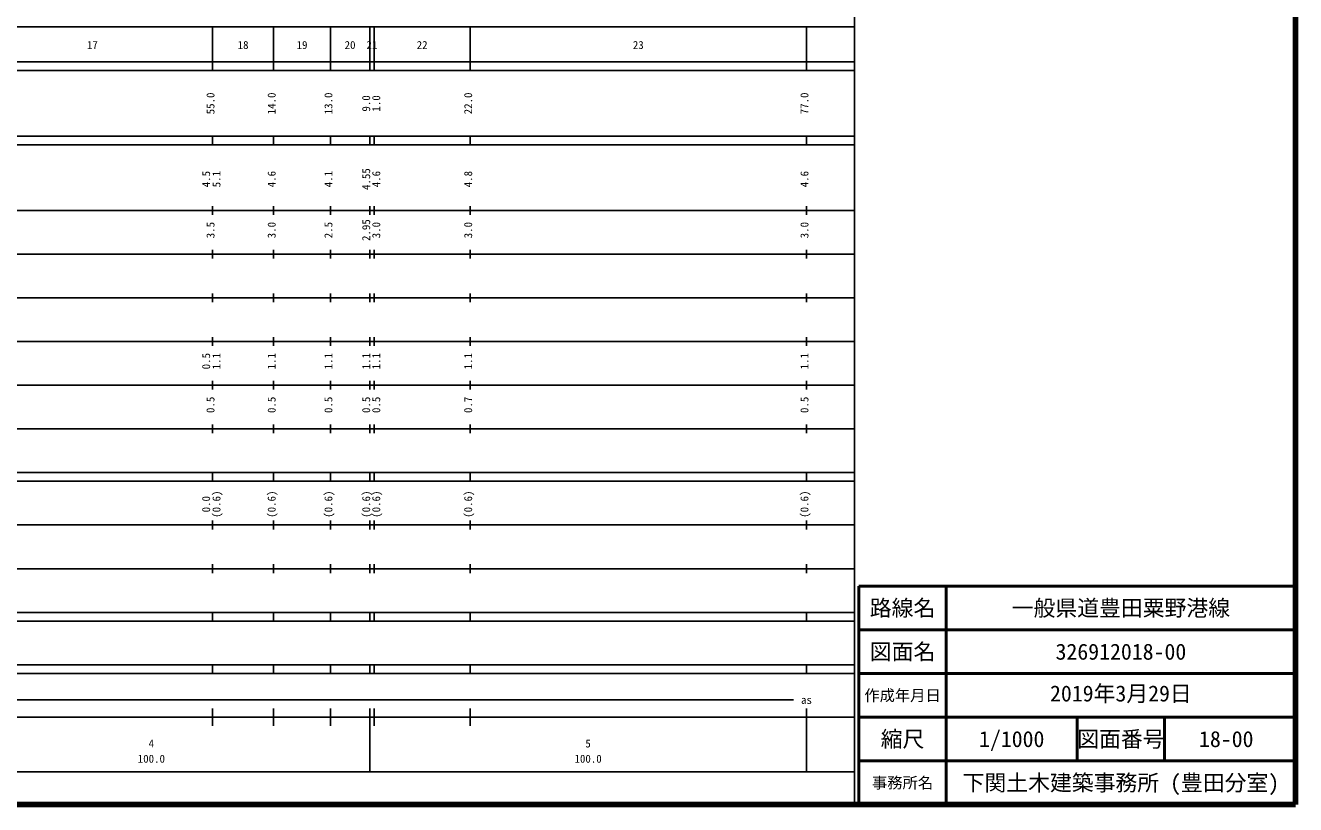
# Model space of a CAD drawing. Units: millimetres on the paper, enlarged 1000 times. Extents: x 40000 to 680000, y 20000 to 380000.
# Drawn here: x 389158 to 680000, y 20000 to 198357 of the extents above; entities that cross this region are included whole.
import ezdxf
from ezdxf.enums import TextEntityAlignment as Align

# ---------------------------------------------------------------- set-up
doc = ezdxf.new("R2010")
doc.units = ezdxf.units.MM
doc.header["$LTSCALE"] = 1000
for name, color, linetype, lineweight in [('M-TTL', 2, 'Continuous', 140), ('M-TTL-BAND', 7, 'Continuous', 25), ('M-TTL-FRAM', 2, 'Continuous', 50), ('M-TTL-LINE', 7, 'Continuous', 50)]:
    doc.layers.add(name, color=color, linetype=linetype, lineweight=lineweight)
doc.layers.add('M-TTL-TXT', color=7, linetype='Continuous')
doc.styles.add('ＭＳ ゴシック', font='')
doc.styles.get('ＭＳ ゴシック').set_extended_font_data('MS Gothic')

msp = doc.modelspace()

# ---------------------------------------------------------------- linework, layer by layer
at = {"layer": 'M-TTL'}
for p, q in [((680000, 20000), (680000, 380000)), ((40000, 20000), (680000, 20000))]:
    msp.add_line(p, q, dxfattribs=at)
at = {"layer": 'M-TTL-BAND'}
for p, q in [((579000, 20000), (579000, 370000)), ((68000, 198000), (579000, 198000)), ((432000, 188000), (432000, 198000)), ((446000, 188000), (446000, 198000)), ((459000, 188000), (459000, 198000)), ((468000, 188000), (468000, 198000)), ((469000, 188000), (469000, 198000)), ((491000, 188000), (491000, 198000)), ((568000, 188000), (568000, 198000)), ((40000, 190000), (579000, 190000)), ((40000, 188000), (579000, 188000)), ((40000, 173000), (579000, 173000)), ((432000, 171000), (432000, 173000)), ((446000, 171000), (446000, 173000)), ((459000, 171000), (459000, 173000)), ((468000, 171000), (468000, 173000)), ((469000, 171000), (469000, 173000)), ((491000, 171000), (491000, 173000)), ((568000, 171000), (568000, 173000)), ((40000, 171000), (579000, 171000)), ((40000, 156000), (579000, 156000)), ((432000, 155000), (432000, 157000)), ((446000, 155000), (446000, 157000)), ((459000, 155000), (459000, 157000)), ((468000, 155000), (468000, 157000)), ((469000, 155000), (469000, 157000)), ((491000, 155000), (491000, 157000)), ((568000, 155000), (568000, 157000)), ((46000, 146000), (579000, 146000)), ((432000, 145000), (432000, 147000)), ((446000, 145000), (446000, 147000)), ((459000, 145000), (459000, 147000)), ((468000, 145000), (468000, 147000)), ((469000, 145000), (469000, 147000)), ((491000, 145000), (491000, 147000)), ((568000, 145000), (568000, 147000)), ((432000, 135000), (432000, 137000)), ((446000, 135000), (446000, 137000)), ((459000, 135000), (459000, 137000)), ((468000, 135000), (468000, 137000)), ((469000, 135000), (469000, 137000)), ((491000, 135000), (491000, 137000)), ((568000, 135000), (568000, 137000)), ((52000, 136000), (579000, 136000)), ((46000, 126000), (579000, 126000)), ((432000, 125000), (432000, 127000)), ((446000, 125000), (446000, 127000)), ((459000, 125000), (459000, 127000)), ((468000, 125000), (468000, 127000)), ((469000, 125000), (469000, 127000)), ((491000, 125000), (491000, 127000)), ((568000, 125000), (568000, 127000)), ((432000, 115000), (432000, 117000)), ((446000, 115000), (446000, 117000)), ((459000, 115000), (459000, 117000)), ((468000, 115000), (468000, 117000)), ((469000, 115000), (469000, 117000)), ((491000, 115000), (491000, 117000)), ((568000, 115000), (568000, 117000)), ((52000, 116000), (579000, 116000)), ((46000, 106000), (579000, 106000)), ((432000, 105000), (432000, 107000)), ((446000, 105000), (446000, 107000)), ((459000, 105000), (459000, 107000)), ((468000, 105000), (468000, 107000)), ((469000, 105000), (469000, 107000)), ((491000, 105000), (491000, 107000)), ((568000, 105000), (568000, 107000)), ((40000, 96000), (579000, 96000)), ((432000, 94000), (432000, 96000)), ((446000, 94000), (446000, 96000)), ((459000, 94000), (459000, 96000)), ((468000, 94000), (468000, 96000)), ((469000, 94000), (469000, 96000)), ((491000, 94000), (491000, 96000)), ((568000, 94000), (568000, 96000)), ((40000, 94000), (579000, 94000)), ((432000, 83000), (432000, 85000)), ((446000, 83000), (446000, 85000)), ((459000, 83000), (459000, 85000)), ((468000, 83000), (468000, 85000)), ((469000, 83000), (469000, 85000)), ((491000, 83000), (491000, 85000)), ((568000, 83000), (568000, 85000)), ((49000, 84000), (579000, 84000)), ((40000, 74000), (579000, 74000)), ((432000, 73000), (432000, 75000)), ((446000, 73000), (446000, 75000)), ((459000, 73000), (459000, 75000)), ((468000, 73000), (468000, 75000)), ((469000, 73000), (469000, 75000)), ((491000, 73000), (491000, 75000)), ((568000, 73000), (568000, 75000)), ((40000, 64000), (579000, 64000)), ((432000, 62000), (432000, 64000)), ((446000, 62000), (446000, 64000)), ((459000, 62000), (459000, 64000)), ((468000, 62000), (468000, 64000)), ((469000, 62000), (469000, 64000)), ((491000, 62000), (491000, 64000)), ((568000, 62000), (568000, 64000)), ((40000, 62000), (579000, 62000)), ((40000, 52000), (579000, 52000)), ((40000, 50000), (579000, 50000)), ((432000, 50000), (432000, 52000)), ((446000, 50000), (446000, 52000)), ((459000, 50000), (459000, 52000)), ((468000, 50000), (468000, 52000)), ((469000, 50000), (469000, 52000)), ((491000, 50000), (491000, 52000)), ((568000, 50000), (568000, 52000)), ((71000, 44000), (565000, 44000)), ((432000, 38000), (432000, 42000)), ((446000, 38000), (446000, 42000)), ((459000, 38000), (459000, 42000)), ((468000, 27500), (468000, 42000)), ((469000, 38000), (469000, 42000)), ((491000, 38000), (491000, 42000)), ((568000, 27500), (568000, 42000)), ((40000, 40000), (579000, 40000)), ((68000, 27500), (579000, 27500))]:
    msp.add_line(p, q, dxfattribs=at)
at = {"layer": 'M-TTL-FRAM'}
for p, q in [((680000, 70000), (580000, 70000)), ((580000, 70000), (580000, 20000))]:
    msp.add_line(p, q, dxfattribs=at)
at = {"layer": 'M-TTL-LINE'}
for p, q in [((600000, 70000), (600000, 20000)), ((680000, 60000), (580000, 60000)), ((680000, 50000), (580000, 50000)), ((680000, 40000), (580000, 40000)), ((630000, 40000), (630000, 30000)), ((650000, 40000), (650000, 30000)), ((680000, 30000), (580000, 30000))]:
    msp.add_line(p, q, dxfattribs=at)

# ---------------------------------------------------------------- texts
at = {"layer": 'M-TTL-BAND', "style": 'ＭＳ ゴシック'}
for s, p in [('17', (404500, 192405)), ('18', (439000, 192405)), ('19', (452500, 192405)), ('20', (463500, 192405)), ('21', (468500, 192405)), ('22', (480000, 192405)), ('23', (529500, 192405)), ('as', (568000, 42500)), ('4', (418000, 32523)), ('5', (518000, 32523)), ('100.0', (418000, 29033)), ('100.0', (518000, 29033))]:
    msp.add_text(s, height=1833, dxfattribs=at).set_placement(p, align=Align.BOTTOM_CENTER)
for s, p in [('55.0', (433000, 180500)), ('14.0', (447000, 180500)), ('13.0', (460000, 180500)), ('9.0', (468651, 180500)), ('1.0', (470947, 180500)), ('22.0', (492000, 180500)), ('77.0', (569000, 180500)), ('4.5', (432000, 163174)), ('5.1', (434370, 163174)), ('4.6', (447000, 163174)), ('4.1', (460000, 163174)), ('4.55', (468651, 163174)), ('4.6', (470947, 163174)), ('4.8', (492000, 163174)), ('4.6', (569000, 163174)), ('3.5', (433000, 151500)), ('3.0', (447000, 151500)), ('2.5', (460000, 151500)), ('2.95', (468651, 151500)), ('3.0', (470947, 151500)), ('3.0', (492000, 151500)), ('3.0', (569000, 151500)), ('0.5', (432000, 121500)), ('1.1', (434370, 121500)), ('1.1', (447000, 121500)), ('1.1', (460000, 121500)), ('1.1', (468651, 121500)), ('1.1', (470947, 121500)), ('1.1', (492000, 121500)), ('1.1', (569000, 121500)), ('0.5', (433000, 111500)), ('0.5', (447000, 111500)), ('0.5', (460000, 111500)), ('0.5', (468651, 111500)), ('0.5', (470947, 111500)), ('0.7', (492000, 111500)), ('0.5', (569000, 111500)), ('0.0', (432000, 88764)), ('(0.6)', (434370, 88764)), ('(0.6)', (447000, 88764)), ('(0.6)', (460000, 88764)), ('(0.6)', (468651, 88764)), ('(0.6)', (470947, 88764)), ('(0.6)', (492000, 88764)), ('(0.6)', (569000, 88764))]:
    msp.add_text(s, height=1833, rotation=90, dxfattribs=at).set_placement(p, align=Align.BOTTOM_CENTER)
at = {"layer": 'M-TTL-TXT', "style": 'ＭＳ ゴシック'}
for s, height, p in [('路線名', 3666, (590000, 65000)), ('路線名', 3666, (590000, 65000)), ('一般県道豊田粟野港線', 3666, (640000, 65000)), ('図面名', 3666, (590000, 55000)), ('図面名', 3666, (590000, 55000)), ('326912018-00', 3666, (640000, 55000)), ('作成年月日', 2566, (590000, 45000)), ('作成年月日', 2566, (590000, 45000)), ('縮尺', 3666, (590000, 35000)), ('縮尺', 3666, (590000, 35000)), ('1/1000', 3666, (615000, 35000)), ('図面番号', 3666, (640000, 35000)), ('図面番号', 3666, (640000, 35000)), ('18-00', 3666, (664125, 35000)), ('事務所名', 2566, (590000, 25000)), ('事務所名', 2566, (590000, 25000)), ('下関土木建築事務所 (豊田分室)', 3666, (640000, 25000))]:
    msp.add_text(s, height=height, dxfattribs=at).set_placement(p, align=Align.MIDDLE_CENTER)
msp.add_text('2019年3月29日', height=3666, dxfattribs=at).set_placement((640000, 42500), align=Align.BOTTOM_CENTER)

doc.saveas('drawing.dxf')
